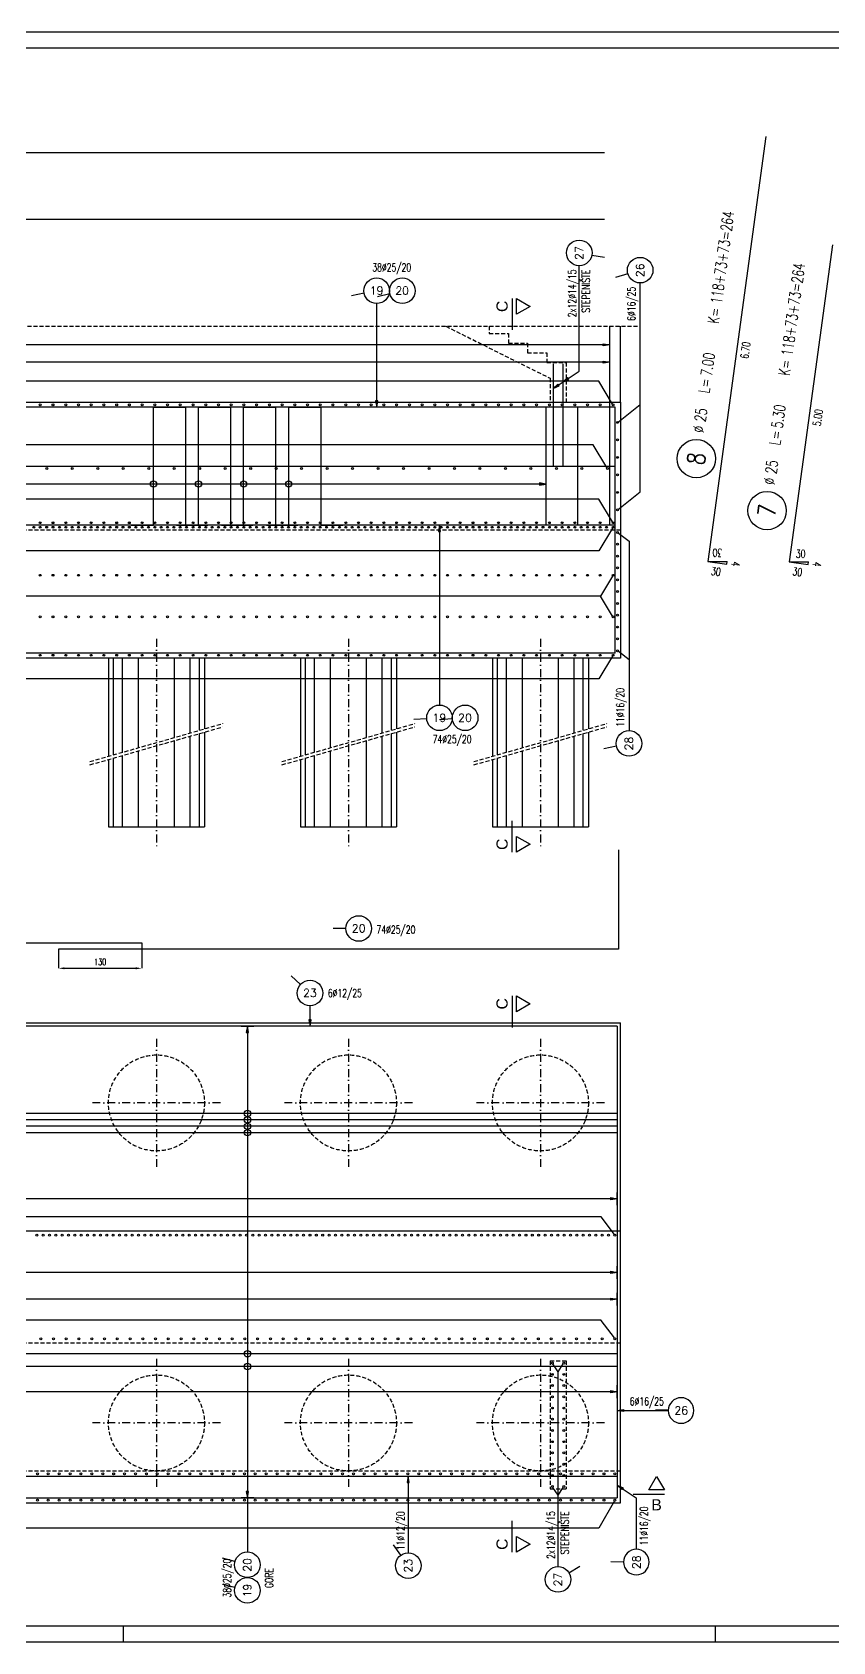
# Model space of a CAD drawing. Extents: x 3217 to 16371, y 373 to 2888.
# Drawn here: x 9363 to 10614, y 373 to 2888 of the extents above; entities that cross this region are included whole.
import ezdxf
from ezdxf.enums import TextEntityAlignment as Align

# ---------------------------------------------------------------- set-up
doc = ezdxf.new("R2010")
doc.units = 0
doc.header["$LTSCALE"] = 50
doc.header["$PDMODE"] = 34
doc.header["$PDSIZE"] = 5
for name, pattern in [('CENTER', [0.47, 0.25, -0.1, 0.02, -0.1]), ('HIDDEN', [9.525, 6.35, -3.175]), ('HIDDEN2', [0.1875, 0.125, -0.0625])]:
    doc.linetypes.add(name, pattern=pattern)
doc.layers.get('DEFPOINTS').update_dxf_attribs({"linetype": 'CONTINUOUS'})
for name, color, linetype in [('ARM', 1, 'CONTINUOUS'), ('ARM-I', 6, 'CONTINUOUS'), ('BETON', 7, 'CONTINUOUS'), ('CRTICA', 7, 'CONTINUOUS'), ('FILE', 8, 'CONTINUOUS'), ('KOTE', 4, 'CONTINUOUS'), ('NEVIDLJIVO', 9, 'HIDDEN2'), ('OSI', 2, 'CENTER'), ('TANKO', 8, 'CONTINUOUS'), ('TEKST', 7, 'CONTINUOUS')]:
    doc.layers.add(name, color=color, linetype=linetype)
doc.styles.add('KOTE', font='romans.shx', dxfattribs={"width": 0.7})
doc.styles.add('NASLOV', font='ARIAL.TTF')
doc.styles.get("Standard").update_dxf_attribs({"font": 'romans.shx', "width": 0.9})
doc.dimstyles.new('M-50', dxfattribs={"dimscale": 50, "dimtxt": 0.2, "dimasz": 0.185, "dimexe": 0, "dimexo": 0, "dimgap": 0.1, "dimtad": 1, "dimdec": 0, "dimzin": 0, "dimdsep": 46, "dimtxsty": 'KOTE', "dimcen": 0.09, "dimclrd": 256, "dimclre": 256, "dimclrt": 2, "dimadec": 0, "dimazin": 0, "dimtfac": 1, "dimtdec": 0, "dimtix": 1, "dimtmove": 2, "dimatfit": 3, "dimfxl": 0, "dimtolj": 1, "dimtzin": 0, "dimarcsym": 0})

# ---------------------------------------------------------------- blocks, each defined once
blk = doc.blocks.new('POZ')
at = {"layer": 'ARM-I'}
blk.add_circle((0, 0), 0.6, dxfattribs=at)
at = {"layer": 'ARM', "width": 0.7}
for s, p in [('%%c', (0.814, -0.125)), ('L=', (2.064, -0.125)), ('K=', (4.256, -0.125))]:
    blk.add_text(s, height=0.35, dxfattribs=at).set_placement(p)
for tag, p in [('VA', (0.879, 0.435)), ('FI', (1.162, -0.13)), ('DUZ', (2.598, -0.13)), ('KOM', (4.881, -0.13))]:
    blk.add_attdef(tag, p, '', height=0.35, dxfattribs=at)
at = {"layer": 'ARM', "width": 0.7, "flags": 1}
for tag, p in [('TIP', (1.038, -0.896)), ('A', (1.162, -1.411)), ('B', (1.162, -1.918)), ('C', (1.162, -2.426)), ('D', (1.162, -2.934)), ('E', (1.162, -3.441)), ('F', (1.162, -3.949)), ('G', (1.162, -4.457)), ('H', (1.162, -4.964)), ('I', (1.162, -5.472)), ('J', (1.162, -5.98)), ('K', (1.162, -6.487)), ('L', (1.162, -6.995)), ('M', (1.162, -7.503)), ('N', (1.162, -8.011))]:
    blk.add_attdef(tag, p, '', height=0.35, dxfattribs=at)
at = {"layer": 'ARM-I', "width": 0.8}
blk.add_attdef('POZ', text='', height=0.55, dxfattribs=at).set_placement((0, 0), align=Align.MIDDLE)
blk = doc.blocks.new('*D363')
at = {"layer": 'DEFPOINTS', "color": 0}
for p in [(9533.9, 1465.4), (9403.9, 1455.4), (9533.9, 1425.4)]:
    blk.add_point(p, dxfattribs=at)
at = {"layer": 'TANKO', "lineweight": -2}
for p, q in [((9533.9, 1465.4), (9533.9, 1425.4)), ((9403.9, 1455.4), (9403.9, 1425.4)), ((9413.1, 1425.4), (9524.6, 1425.4))]:
    blk.add_line(p, q, dxfattribs=at)
at = {"layer": 'TANKO'}
for points in [[(9413.1, 1426.9), (9413.1, 1423.8), (9403.9, 1425.4)], [(9524.6, 1426.9), (9524.6, 1423.8), (9533.9, 1425.4)]]:
    blk.add_solid(points, dxfattribs=at)
at = {"layer": 'TANKO', "color": 2, "insert": (9468.9, 1435.4), "char_height": 10, "attachment_point": 5, "style": 'KOTE'}
blk.add_mtext('\\A1;130', dxfattribs=at)
blk = doc.blocks.new('S')
at = {"layer": 'KOTE', "color": 9}
blk.add_line((0, 1), (0, -1), dxfattribs=at)
blk.add_lwpolyline([(-1, 0.17), (-1, -0.17), (0, 0)], close=True, dxfattribs=at)
at = {"layer": 'KOTE', "color": 9, "linetype": 'ByBlock'}
blk.add_solid([(-1, 0.17), (-1, -0.17), (0, 0)], dxfattribs=at)
blk = doc.blocks.new('STR')
at = {"layer": 'KOTE', "color": 9}
blk.add_lwpolyline([(-1, 0.17), (-1, -0.17), (0, 0)], close=True, dxfattribs=at)
at = {"layer": 'KOTE', "color": 9, "linetype": 'ByBlock'}
blk.add_solid([(-1, 0.17), (-1, -0.17), (0, 0)], dxfattribs=at)
blk = doc.blocks.new('P')
at = {"layer": 'KOTE'}
blk.add_circle((0, 0), 0.4, dxfattribs=at)
blk.add_attdef('P', text='', height=0.25, dxfattribs=at).set_placement((-0.004, 0.004), align=Align.MIDDLE)

msp = doc.modelspace()

# ---------------------------------------------------------------- linework, layer by layer
at = {"layer": 'ARM'}
for p, q in [((10265.1, 2118), (10265.1, 2428.6)), ((10176.9, 2370), (10176.9, 2210)), ((10191.9, 2370), (10191.9, 2210)), ((10273.9, 2302), (7939.9, 2302)), ((10273.9, 1918), (10273.9, 2302)), ((7939.9, 2210), (10273.9, 2210)), ((10273.9, 2118), (7939.9, 2118)), ((10273.9, 1918), (7939.9, 1918)), ((10276.9, 1335), (7936.9, 1335)), ((10276.9, 1335), (10276.9, 598)), ((10276.9, 1198.5), (7936.9, 1198.5)), ((10276.9, 1188.5), (7936.9, 1188.5)), ((10276.9, 1178.5), (7936.9, 1178.5)), ((10276.9, 1168.5), (7936.9, 1168.5)), ((10276.9, 823.1), (7936.9, 823.1)), ((10276.9, 803.1), (7936.9, 803.1)), ((7936.9, 632), (10276.9, 632)), ((7936.9, 598), (10276.9, 598))]:
    msp.add_line(p, q, dxfattribs=at)
for points in [[(9517.6, 2118), (9552.3, 2118), (9552.3, 2302), (9602.3, 2302), (9602.3, 2118), (9636.9, 2118)], [(9588, 2118), (9622.7, 2118), (9622.7, 2302), (9672.7, 2302), (9672.7, 2118), (9707.3, 2118)], [(9658.4, 2118), (9693.1, 2118), (9693.1, 2302), (9743.1, 2302), (9743.1, 2118), (9777.7, 2118)], [(9728.8, 2118), (9763.5, 2118), (9763.5, 2302), (9813.5, 2302), (9813.5, 2118), (9848.1, 2118)], [(10250.1, 2118), (10215.5, 2118), (10215.5, 2302), (10165.5, 2302), (10165.5, 2118), (10130.8, 2118)]]:
    msp.add_lwpolyline(points, dxfattribs=at)
at = {"layer": 'ARM-I'}
for points in [[(10508.9, 2724.9), (10418.2, 2061), (10448.4, 2060.9)], [(9056.9, 2700.2), (10256.9, 2700.2)], [(9056.9, 2596.1), (10256.9, 2596.1)], [(10613.1, 2556), (10545.4, 2060.6), (10575.7, 2060.5)], [(10278.9, 1610.4), (10278.9, 1455.4), (9403.9, 1455.4)], [(8503.9, 1465.4), (9533.9, 1465.4)]]:
    msp.add_lwpolyline(points, dxfattribs=at)
at = {"layer": 'BETON'}
for p, q in [((10281.9, 2310), (10281.9, 2428.6)), ((7931.9, 2310), (10281.9, 2310)), ((10171.9, 2310), (10196.9, 2310)), ((10281.9, 2310), (10281.9, 1910)), ((10281.9, 1910), (7931.9, 1910)), ((9481.9, 1910), (9481.9, 1756.6)), ((9631.9, 1910), (9631.9, 1799.5)), ((9781.9, 1910), (9781.9, 1756.6)), ((9931.9, 1910), (9931.9, 1799.5)), ((10081.9, 1910), (10081.9, 1756.6)), ((10231.9, 1910), (10231.9, 1799.5)), ((9631.9, 1794.5), (9631.9, 1646.2)), ((9931.9, 1794.5), (9931.9, 1646.2)), ((10231.9, 1794.5), (10231.9, 1646.2)), ((9481.9, 1751.6), (9481.9, 1646.2)), ((9781.9, 1751.6), (9781.9, 1646.2)), ((10081.9, 1751.6), (10081.9, 1646.2)), ((9481.9, 1646.2), (9631.9, 1646.2)), ((9781.9, 1646.2), (9931.9, 1646.2)), ((10081.9, 1646.2), (10231.9, 1646.2)), ((7931.9, 1340), (10281.9, 1340)), ((10281.9, 590), (10281.9, 1340)), ((7931.9, 1015), (10281.9, 1015)), ((7931.9, 590), (10281.9, 590))]:
    msp.add_line(p, q, dxfattribs=at)
for points in [[(3217.3, 373), (14130.3, 373), (14130.3, 2888), (3217.3, 2888)], [(3342.3, 398), (14105.3, 398), (14105.3, 2863), (3342.3, 2863)]]:
    msp.add_lwpolyline(points, close=True, dxfattribs=at)
at = {"layer": 'CRTICA'}
for p, q in [((10237.2, 2539.8), (10256.9, 2536.4)), ((10293.6, 2510.4), (10274.4, 2504.6)), ((9881.4, 2480), (9861.8, 2475.9)), ((9921.6, 2479.3), (9902.1, 2474.6)), ((9979.2, 1815.4), (9959.3, 1814.1)), ((10019.2, 1815.1), (9999.3, 1813.6)), ((10275.8, 1772.5), (10256.2, 1768.3)), ((9853, 1487.6), (9833, 1487.7)), ((9782, 1400.1), (9767.3, 1413.6)), ((10356.7, 734.8), (10336.7, 735.1)), ((9679.6, 498.4), (9660.3, 503.5)), ((9938.7, 508.3), (9927.1, 524.5)), ((10201.4, 480.9), (10218.5, 491.4)), ((10286.7, 497.7), (10266.7, 497.9)), ((9679.5, 457.9), (9660, 462.5))]:
    msp.add_line(p, q, dxfattribs=at)
at = {"layer": 'FILE'}
for p, q in [((9505.3, 373), (9505.3, 398)), ((10430.3, 373), (10430.3, 398))]:
    msp.add_line(p, q, dxfattribs=at)
at = {"layer": 'KOTE'}
for centre, radius in [((9375.3, 2305.6), 1.5), ((9395.2, 2305.6), 1.5), ((9415.1, 2305.6), 1.5), ((9435, 2305.6), 1.5), ((9454.9, 2305.6), 1.5), ((9474.8, 2305.6), 1.5), ((9494.7, 2305.6), 1.5), ((9514.5, 2305.6), 1.5), ((9534.4, 2305.6), 1.5), ((9554.3, 2305.6), 1.5), ((9574.2, 2305.6), 1.5), ((9594.1, 2305.6), 1.5), ((9614, 2305.6), 1.5), ((9633.9, 2305.6), 1.5), ((9653.8, 2305.6), 1.5), ((9673.6, 2305.6), 1.5), ((9693.5, 2305.6), 1.5), ((9713.4, 2305.6), 1.5), ((9733.3, 2305.6), 1.5), ((9753.2, 2305.6), 1.5), ((9773.1, 2305.6), 1.5), ((9793, 2305.6), 1.5), ((9812.9, 2305.6), 1.5), ((9832.7, 2305.6), 1.5), ((9852.6, 2305.6), 1.5), ((9872.5, 2305.6), 1.5), ((9892.4, 2305.6), 1.5), ((9912.3, 2305.6), 1.5), ((9932.2, 2305.6), 1.5), ((9952.1, 2305.6), 1.5), ((9971.9, 2305.6), 1.5), ((9991.8, 2305.6), 1.5), ((10011.7, 2305.6), 1.5), ((10031.6, 2305.6), 1.5), ((10051.5, 2305.6), 1.5), ((10071.4, 2305.6), 1.5), ((10091.3, 2305.6), 1.5), ((10111.2, 2305.6), 1.5), ((10131, 2305.6), 1.5), ((10150.9, 2305.6), 1.5), ((10170.8, 2305.6), 1.5), ((10190.7, 2305.6), 1.5), ((10210.6, 2305.6), 1.5), ((10230.5, 2305.6), 1.5), ((10250.4, 2305.6), 1.5), ((10270.3, 2305.6), 1.5), ((10277.5, 2278.4), 1.5), ((10277.5, 2251.1), 1.5), ((10277.5, 2223.7), 1.5), ((9385.6, 2206.4), 1.5), ((9425.4, 2206.4), 1.5), ((9465.2, 2206.4), 1.5), ((9505, 2206.4), 1.5), ((9544.8, 2206.4), 1.5), ((9584.6, 2206.4), 1.5), ((9624.4, 2206.4), 1.5), ((9664.3, 2206.4), 1.5), ((9704.1, 2206.4), 1.5), ((9743.9, 2206.4), 1.5), ((9783.7, 2206.4), 1.5), ((9823.5, 2206.4), 1.5), ((9863.3, 2206.4), 1.5), ((9903.1, 2206.4), 1.5), ((9943, 2206.4), 1.5), ((9982.8, 2206.4), 1.5), ((10022.6, 2206.4), 1.5), ((10062.4, 2206.4), 1.5), ((10102.2, 2206.4), 1.5), ((10142, 2206.4), 1.5), ((10181.8, 2206.4), 1.5), ((10221.6, 2206.4), 1.5), ((10261.5, 2206.4), 1.5), ((10277.5, 2196.3), 1.5), ((9552.3, 2182), 5), ((9622.7, 2182), 5), ((9693.1, 2182), 5), ((9763.5, 2182), 5), ((10277.5, 2169), 1.5), ((10277.5, 2141.6), 1.5), ((9365.4, 2114.4), 1.5), ((9375.3, 2121.6), 1.5), ((9375.3, 2114.4), 1.5), ((9385.3, 2114.4), 1.5), ((9395.2, 2121.6), 1.5), ((9395.2, 2114.4), 1.5), ((9405.2, 2114.4), 1.5), ((9415.1, 2121.6), 1.5), ((9415.1, 2114.4), 1.5), ((9425.1, 2114.4), 1.5), ((9435, 2121.6), 1.5), ((9435, 2114.4), 1.5), ((9444.9, 2114.4), 1.5), ((9454.9, 2121.6), 1.5), ((9454.9, 2114.4), 1.5), ((9464.8, 2114.4), 1.5), ((9474.8, 2121.6), 1.5), ((9474.8, 2114.4), 1.5), ((9484.7, 2114.4), 1.5), ((9494.7, 2121.6), 1.5), ((9494.7, 2114.4), 1.5), ((9504.6, 2114.4), 1.5), ((9514.5, 2121.6), 1.5), ((9514.5, 2114.4), 1.5), ((9524.5, 2114.4), 1.5), ((9534.4, 2121.6), 1.5), ((9534.4, 2114.4), 1.5), ((9544.4, 2114.4), 1.5), ((9554.3, 2121.6), 1.5), ((9554.3, 2114.4), 1.5), ((9564.3, 2114.4), 1.5), ((9574.2, 2121.6), 1.5), ((9574.2, 2114.4), 1.5), ((9584.1, 2114.4), 1.5), ((9594.1, 2121.6), 1.5), ((9594.1, 2114.4), 1.5), ((9604, 2114.4), 1.5), ((9614, 2121.6), 1.5), ((9614, 2114.4), 1.5), ((9623.9, 2114.4), 1.5), ((9633.9, 2121.6), 1.5), ((9633.9, 2114.4), 1.5), ((9643.8, 2114.4), 1.5), ((9653.8, 2121.6), 1.5), ((9653.8, 2114.4), 1.5), ((9663.7, 2114.4), 1.5), ((9673.6, 2121.6), 1.5), ((9673.6, 2114.4), 1.5), ((9683.6, 2114.4), 1.5), ((9693.5, 2121.6), 1.5), ((9693.5, 2114.4), 1.5), ((9703.5, 2114.4), 1.5), ((9713.4, 2121.6), 1.5), ((9713.4, 2114.4), 1.5), ((9723.4, 2114.4), 1.5), ((9733.3, 2121.6), 1.5), ((9733.3, 2114.4), 1.5), ((9743.2, 2114.4), 1.5), ((9753.2, 2121.6), 1.5), ((9753.2, 2114.4), 1.5), ((9763.1, 2114.4), 1.5), ((9773.1, 2121.6), 1.5), ((9773.1, 2114.4), 1.5), ((9783, 2114.4), 1.5), ((9793, 2121.6), 1.5), ((9793, 2114.4), 1.5), ((9802.9, 2114.4), 1.5), ((9812.9, 2121.6), 1.5), ((9812.9, 2114.4), 1.5), ((9822.8, 2114.4), 1.5), ((9832.7, 2121.6), 1.5), ((9832.7, 2114.4), 1.5), ((9842.7, 2114.4), 1.5), ((9852.6, 2121.6), 1.5), ((9852.6, 2114.4), 1.5), ((9862.6, 2114.4), 1.5), ((9872.5, 2121.6), 1.5), ((9872.5, 2114.4), 1.5), ((9882.5, 2114.4), 1.5), ((9892.4, 2121.6), 1.5), ((9892.4, 2114.4), 1.5), ((9902.3, 2114.4), 1.5), ((9912.3, 2121.6), 1.5), ((9912.3, 2114.4), 1.5), ((9922.2, 2114.4), 1.5), ((9932.2, 2121.6), 1.5), ((9932.2, 2114.4), 1.5), ((9942.1, 2114.4), 1.5), ((9952.1, 2121.6), 1.5), ((9952.1, 2114.4), 1.5), ((9962, 2114.4), 1.5), ((9971.9, 2121.6), 1.5), ((9971.9, 2114.4), 1.5), ((9981.9, 2114.4), 1.5), ((9991.8, 2121.6), 1.5), ((9991.8, 2114.4), 1.5), ((10001.8, 2114.4), 1.5), ((10011.7, 2121.6), 1.5), ((10011.7, 2114.4), 1.5), ((10021.7, 2114.4), 1.5), ((10031.6, 2121.6), 1.5), ((10031.6, 2114.4), 1.5), ((10041.6, 2114.4), 1.5), ((10051.5, 2121.6), 1.5), ((10051.5, 2114.4), 1.5), ((10061.4, 2114.4), 1.5), ((10071.4, 2121.6), 1.5), ((10071.4, 2114.4), 1.5), ((10081.3, 2114.4), 1.5), ((10091.3, 2121.6), 1.5), ((10091.3, 2114.4), 1.5), ((10101.2, 2114.4), 1.5), ((10111.2, 2121.6), 1.5), ((10111.2, 2114.4), 1.5), ((10121.1, 2114.4), 1.5), ((10131, 2121.6), 1.5), ((10131, 2114.4), 1.5), ((10141, 2114.4), 1.5), ((10150.9, 2121.6), 1.5), ((10150.9, 2114.4), 1.5), ((10160.9, 2114.4), 1.5), ((10170.8, 2121.6), 1.5), ((10170.8, 2114.4), 1.5), ((10180.8, 2114.4), 1.5), ((10190.7, 2121.6), 1.5), ((10190.7, 2114.4), 1.5), ((10200.7, 2114.4), 1.5), ((10210.6, 2121.6), 1.5), ((10210.6, 2114.4), 1.5), ((10220.5, 2114.4), 1.5), ((10230.5, 2121.6), 1.5), ((10230.5, 2114.4), 1.5), ((10240.4, 2114.4), 1.5), ((10250.4, 2121.6), 1.5), ((10250.4, 2114.4), 1.5), ((10260.3, 2114.4), 1.5), ((10270.3, 2121.6), 1.5), ((10270.3, 2114.4), 1.5), ((10277.5, 2106.4), 1.5), ((10277.5, 2087.9), 1.5), ((10277.5, 2069.5), 1.5), ((9375.3, 2039.4), 1.5), ((9395.2, 2039.4), 1.5), ((9415.1, 2039.4), 1.5), ((9435, 2039.4), 1.5), ((9454.9, 2039.4), 1.5), ((9474.8, 2039.4), 1.5), ((9494.7, 2039.4), 1.5), ((9514.5, 2039.4), 1.5), ((9534.4, 2039.4), 1.5), ((9554.3, 2039.4), 1.5), ((9574.2, 2039.4), 1.5), ((9594.1, 2039.4), 1.5), ((9614, 2039.4), 1.5), ((9633.9, 2039.4), 1.5), ((9653.8, 2039.4), 1.5), ((9673.6, 2039.4), 1.5), ((9693.5, 2039.4), 1.5), ((9713.4, 2039.4), 1.5), ((9733.3, 2039.4), 1.5), ((9753.2, 2039.4), 1.5), ((9773.1, 2039.4), 1.5), ((9793, 2039.4), 1.5), ((9812.9, 2039.4), 1.5), ((9832.7, 2039.4), 1.5), ((9852.6, 2039.4), 1.5), ((9872.5, 2039.4), 1.5), ((9892.4, 2039.4), 1.5), ((9912.3, 2039.4), 1.5), ((9932.2, 2039.4), 1.5), ((9952.1, 2039.4), 1.5), ((9971.9, 2039.4), 1.5), ((9991.8, 2039.4), 1.5), ((10011.7, 2039.4), 1.5), ((10031.6, 2039.4), 1.5), ((10051.5, 2039.4), 1.5), ((10071.4, 2039.4), 1.5), ((10091.3, 2039.4), 1.5), ((10111.2, 2039.4), 1.5), ((10131, 2039.4), 1.5), ((10150.9, 2039.4), 1.5), ((10170.8, 2039.4), 1.5), ((10190.7, 2039.4), 1.5), ((10210.6, 2039.4), 1.5), ((10230.5, 2039.4), 1.5), ((10250.4, 2039.4), 1.5), ((10270.3, 2039.4), 1.5), ((10277.5, 2051), 1.5), ((10277.5, 2032.5), 1.5), ((10277.5, 2014), 1.5), ((10277.5, 1995.5), 1.5), ((9375.3, 1974.4), 1.5), ((9395.2, 1974.4), 1.5), ((9415.1, 1974.4), 1.5), ((9435, 1974.4), 1.5), ((9454.9, 1974.4), 1.5), ((9474.8, 1974.4), 1.5), ((9494.7, 1974.4), 1.5), ((9514.5, 1974.4), 1.5), ((9534.4, 1974.4), 1.5), ((9554.3, 1974.4), 1.5), ((9574.2, 1974.4), 1.5), ((9594.1, 1974.4), 1.5), ((9614, 1974.4), 1.5), ((9633.9, 1974.4), 1.5), ((9653.8, 1974.4), 1.5), ((9673.6, 1974.4), 1.5), ((9693.5, 1974.4), 1.5), ((9713.4, 1974.4), 1.5), ((9733.3, 1974.4), 1.5), ((9753.2, 1974.4), 1.5), ((9773.1, 1974.4), 1.5), ((9793, 1974.4), 1.5), ((9812.9, 1974.4), 1.5), ((9832.7, 1974.4), 1.5), ((9852.6, 1974.4), 1.5), ((9872.5, 1974.4), 1.5), ((9892.4, 1974.4), 1.5), ((9912.3, 1974.4), 1.5), ((9932.2, 1974.4), 1.5), ((9952.1, 1974.4), 1.5), ((9971.9, 1974.4), 1.5), ((9991.8, 1974.4), 1.5), ((10011.7, 1974.4), 1.5), ((10031.6, 1974.4), 1.5), ((10051.5, 1974.4), 1.5), ((10071.4, 1974.4), 1.5), ((10091.3, 1974.4), 1.5), ((10111.2, 1974.4), 1.5), ((10131, 1974.4), 1.5), ((10150.9, 1974.4), 1.5), ((10170.8, 1974.4), 1.5), ((10190.7, 1974.4), 1.5), ((10210.6, 1974.4), 1.5), ((10230.5, 1974.4), 1.5), ((10250.4, 1974.4), 1.5), ((10270.3, 1974.4), 1.5), ((10277.5, 1977.1), 1.5), ((10277.5, 1958.6), 1.5), ((10277.5, 1940.1), 1.5), ((9375.3, 1914.4), 1.5), ((9395.2, 1914.4), 1.5), ((9415.1, 1914.4), 1.5), ((9435, 1914.4), 1.5), ((9454.9, 1914.4), 1.5), ((9474.8, 1914.4), 1.5), ((9494.7, 1914.4), 1.5), ((9514.5, 1914.4), 1.5), ((9534.4, 1914.4), 1.5), ((9554.3, 1914.4), 1.5), ((9574.2, 1914.4), 1.5), ((9594.1, 1914.4), 1.5), ((9614, 1914.4), 1.5), ((9633.9, 1914.4), 1.5), ((9653.8, 1914.4), 1.5), ((9673.6, 1914.4), 1.5), ((9693.5, 1914.4), 1.5), ((9713.4, 1914.4), 1.5), ((9733.3, 1914.4), 1.5), ((9753.2, 1914.4), 1.5), ((9773.1, 1914.4), 1.5), ((9793, 1914.4), 1.5), ((9812.9, 1914.4), 1.5), ((9832.7, 1914.4), 1.5), ((9852.6, 1914.4), 1.5), ((9872.5, 1914.4), 1.5), ((9892.4, 1914.4), 1.5), ((9912.3, 1914.4), 1.5), ((9932.2, 1914.4), 1.5), ((9952.1, 1914.4), 1.5), ((9971.9, 1914.4), 1.5), ((9991.8, 1914.4), 1.5), ((10011.7, 1914.4), 1.5), ((10031.6, 1914.4), 1.5), ((10051.5, 1914.4), 1.5), ((10071.4, 1914.4), 1.5), ((10091.3, 1914.4), 1.5), ((10111.2, 1914.4), 1.5), ((10131, 1914.4), 1.5), ((10150.9, 1914.4), 1.5), ((10170.8, 1914.4), 1.5), ((10190.7, 1914.4), 1.5), ((10210.6, 1914.4), 1.5), ((10230.5, 1914.4), 1.5), ((10250.4, 1914.4), 1.5), ((10270.3, 1914.4), 1.5), ((10277.5, 1921.6), 1.5), ((9699, 1198.5), 5), ((9699, 1188.5), 5), ((9699, 1178.5), 5), ((9699, 1168.5), 5), ((9369.9, 1008.4), 1.5), ((9379.8, 1008.4), 1.5), ((9389.8, 1008.4), 1.5), ((9399.7, 1008.4), 1.5), ((9409.6, 1008.4), 1.5), ((9419.6, 1008.4), 1.5), ((9429.5, 1008.4), 1.5), ((9439.4, 1008.4), 1.5), ((9449.3, 1008.4), 1.5), ((9459.3, 1008.4), 1.5), ((9469.2, 1008.4), 1.5), ((9479.1, 1008.4), 1.5), ((9489, 1008.4), 1.5), ((9499, 1008.4), 1.5), ((9508.9, 1008.4), 1.5), ((9518.8, 1008.4), 1.5), ((9528.7, 1008.4), 1.5), ((9538.7, 1008.4), 1.5), ((9548.6, 1008.4), 1.5), ((9558.5, 1008.4), 1.5), ((9568.5, 1008.4), 1.5), ((9578.4, 1008.4), 1.5), ((9588.3, 1008.4), 1.5), ((9598.2, 1008.4), 1.5), ((9608.2, 1008.4), 1.5), ((9618.1, 1008.4), 1.5), ((9628, 1008.4), 1.5), ((9637.9, 1008.4), 1.5), ((9647.9, 1008.4), 1.5), ((9657.8, 1008.4), 1.5), ((9667.7, 1008.4), 1.5), ((9677.6, 1008.4), 1.5), ((9687.6, 1008.4), 1.5), ((9697.5, 1008.4), 1.5), ((9707.4, 1008.4), 1.5), ((9717.4, 1008.4), 1.5), ((9727.3, 1008.4), 1.5), ((9737.2, 1008.4), 1.5), ((9747.1, 1008.4), 1.5), ((9757.1, 1008.4), 1.5), ((9767, 1008.4), 1.5), ((9776.9, 1008.4), 1.5), ((9786.8, 1008.4), 1.5), ((9796.8, 1008.4), 1.5), ((9806.7, 1008.4), 1.5), ((9816.6, 1008.4), 1.5), ((9826.6, 1008.4), 1.5), ((9836.5, 1008.4), 1.5), ((9846.4, 1008.4), 1.5), ((9856.3, 1008.4), 1.5), ((9866.3, 1008.4), 1.5), ((9876.2, 1008.4), 1.5), ((9886.1, 1008.4), 1.5), ((9896, 1008.4), 1.5), ((9906, 1008.4), 1.5), ((9915.9, 1008.4), 1.5), ((9925.8, 1008.4), 1.5), ((9935.7, 1008.4), 1.5), ((9945.7, 1008.4), 1.5), ((9955.6, 1008.4), 1.5), ((9965.5, 1008.4), 1.5), ((9975.5, 1008.4), 1.5), ((9985.4, 1008.4), 1.5), ((9995.3, 1008.4), 1.5), ((10005.2, 1008.4), 1.5), ((10015.2, 1008.4), 1.5), ((10025.1, 1008.4), 1.5), ((10035, 1008.4), 1.5), ((10044.9, 1008.4), 1.5), ((10054.9, 1008.4), 1.5), ((10064.8, 1008.4), 1.5), ((10074.7, 1008.4), 1.5), ((10084.6, 1008.4), 1.5), ((10094.6, 1008.4), 1.5), ((10104.5, 1008.4), 1.5), ((10114.4, 1008.4), 1.5), ((10124.4, 1008.4), 1.5), ((10134.3, 1008.4), 1.5), ((10144.2, 1008.4), 1.5), ((10154.1, 1008.4), 1.5), ((10164.1, 1008.4), 1.5), ((10174, 1008.4), 1.5), ((10183.9, 1008.4), 1.5), ((10193.8, 1008.4), 1.5), ((10203.8, 1008.4), 1.5), ((10213.7, 1008.4), 1.5), ((10223.6, 1008.4), 1.5), ((10233.6, 1008.4), 1.5), ((10243.5, 1008.4), 1.5), ((10253.4, 1008.4), 1.5), ((10263.3, 1008.4), 1.5), ((10273.3, 1008.4), 1.5), ((9376, 846.6), 1.5), ((9396, 846.6), 1.5), ((9415.9, 846.6), 1.5), ((9435.8, 846.6), 1.5), ((9455.8, 846.6), 1.5), ((9475.7, 846.6), 1.5), ((9495.7, 846.6), 1.5), ((9515.6, 846.6), 1.5), ((9535.5, 846.6), 1.5), ((9555.5, 846.6), 1.5), ((9575.4, 846.6), 1.5), ((9595.4, 846.6), 1.5), ((9615.3, 846.6), 1.5), ((9635.2, 846.6), 1.5), ((9655.2, 846.6), 1.5), ((9675.1, 846.6), 1.5), ((9695, 846.6), 1.5), ((9715, 846.6), 1.5), ((9734.9, 846.6), 1.5), ((9754.9, 846.6), 1.5), ((9774.8, 846.6), 1.5), ((9794.7, 846.6), 1.5), ((9814.7, 846.6), 1.5), ((9834.6, 846.6), 1.5), ((9854.6, 846.6), 1.5), ((9874.5, 846.6), 1.5), ((9894.4, 846.6), 1.5), ((9914.4, 846.6), 1.5), ((9934.3, 846.6), 1.5), ((9954.2, 846.6), 1.5), ((9974.2, 846.6), 1.5), ((9994.1, 846.6), 1.5), ((10014.1, 846.6), 1.5), ((10034, 846.6), 1.5), ((10053.9, 846.6), 1.5), ((10073.9, 846.6), 1.5), ((10093.8, 846.6), 1.5), ((10113.8, 846.6), 1.5), ((10133.7, 846.6), 1.5), ((10153.6, 846.6), 1.5), ((10173.6, 846.6), 1.5), ((10193.5, 846.6), 1.5), ((10213.4, 846.6), 1.5), ((10233.4, 846.6), 1.5), ((10253.3, 846.6), 1.5), ((10273.3, 846.6), 1.5), ((9699, 823.1), 5), ((9699, 803.1), 5), ((10175.5, 808.4), 1.5), ((10193.3, 808.4), 1.5), ((10175.5, 790.9), 1.5), ((10193.3, 790.9), 1.5), ((10175.5, 773.3), 1.5), ((10175.5, 755.8), 1.5), ((10193.3, 773.3), 1.5), ((10193.3, 755.8), 1.5), ((10175.5, 738.3), 1.5), ((10193.3, 738.3), 1.5), ((10175.5, 720.7), 1.5), ((10175.5, 703.2), 1.5), ((10193.3, 720.7), 1.5), ((10193.3, 703.2), 1.5), ((10175.5, 685.7), 1.5), ((10193.3, 685.7), 1.5), ((10175.5, 668.2), 1.5), ((10193.3, 668.2), 1.5), ((9370.8, 635.6), 1.5), ((9387.8, 635.6), 1.5), ((9404.8, 635.6), 1.5), ((9421.9, 635.6), 1.5), ((9438.9, 635.6), 1.5), ((9455.9, 635.6), 1.5), ((9473, 635.6), 1.5), ((9490, 635.6), 1.5), ((9507, 635.6), 1.5), ((9524, 635.6), 1.5), ((9541.1, 635.6), 1.5), ((9558.1, 635.6), 1.5), ((9575.1, 635.6), 1.5), ((9592.1, 635.6), 1.5), ((9609.2, 635.6), 1.5), ((9626.2, 635.6), 1.5), ((9643.2, 635.6), 1.5), ((9660.3, 635.6), 1.5), ((9677.3, 635.6), 1.5), ((9694.3, 635.6), 1.5), ((9711.3, 635.6), 1.5), ((9728.4, 635.6), 1.5), ((9745.4, 635.6), 1.5), ((9762.4, 635.6), 1.5), ((9779.5, 635.6), 1.5), ((9796.5, 635.6), 1.5), ((9813.5, 635.6), 1.5), ((9830.5, 635.6), 1.5), ((9847.6, 635.6), 1.5), ((9864.6, 635.6), 1.5), ((9881.6, 635.6), 1.5), ((9898.6, 635.6), 1.5), ((9915.7, 635.6), 1.5), ((9932.7, 635.6), 1.5), ((9949.7, 635.6), 1.5), ((9966.8, 635.6), 1.5), ((9983.8, 635.6), 1.5), ((10000.8, 635.6), 1.5), ((10017.8, 635.6), 1.5), ((10034.9, 635.6), 1.5), ((10051.9, 635.6), 1.5), ((10068.9, 635.6), 1.5), ((10086, 635.6), 1.5), ((10103, 635.6), 1.5), ((10120, 635.6), 1.5), ((10137, 635.6), 1.5), ((10154.1, 635.6), 1.5), ((10171.1, 635.6), 1.5), ((10175.5, 650.6), 1.5), ((10175.5, 633.1), 1.5), ((10188.1, 635.6), 1.5), ((10193.3, 650.6), 1.5), ((10193.3, 633.1), 1.5), ((10205.1, 635.6), 1.5), ((10222.2, 635.6), 1.5), ((10239.2, 635.6), 1.5), ((10256.2, 635.6), 1.5), ((10273.3, 635.6), 1.5), ((10175.5, 615.6), 1.5), ((10193.3, 615.6), 1.5), ((9370.8, 594.4), 1.5), ((9387.8, 594.4), 1.5), ((9404.8, 594.4), 1.5), ((9421.9, 594.4), 1.5), ((9438.9, 594.4), 1.5), ((9455.9, 594.4), 1.5), ((9473, 594.4), 1.5), ((9490, 594.4), 1.5), ((9507, 594.4), 1.5), ((9524, 594.4), 1.5), ((9541.1, 594.4), 1.5), ((9558.1, 594.4), 1.5), ((9575.1, 594.4), 1.5), ((9592.1, 594.4), 1.5), ((9609.2, 594.4), 1.5), ((9626.2, 594.4), 1.5), ((9643.2, 594.4), 1.5), ((9660.3, 594.4), 1.5), ((9677.3, 594.4), 1.5), ((9694.3, 594.4), 1.5), ((9711.3, 594.4), 1.5), ((9728.4, 594.4), 1.5), ((9745.4, 594.4), 1.5), ((9762.4, 594.4), 1.5), ((9779.5, 594.4), 1.5), ((9796.5, 594.4), 1.5), ((9813.5, 594.4), 1.5), ((9830.5, 594.4), 1.5), ((9847.6, 594.4), 1.5), ((9864.6, 594.4), 1.5), ((9881.6, 594.4), 1.5), ((9898.6, 594.4), 1.5), ((9915.7, 594.4), 1.5), ((9932.7, 594.4), 1.5), ((9949.7, 594.4), 1.5), ((9966.8, 594.4), 1.5), ((9983.8, 594.4), 1.5), ((10000.8, 594.4), 1.5), ((10017.8, 594.4), 1.5), ((10034.9, 594.4), 1.5), ((10051.9, 594.4), 1.5), ((10068.9, 594.4), 1.5), ((10086, 594.4), 1.5), ((10103, 594.4), 1.5), ((10120, 594.4), 1.5), ((10137, 594.4), 1.5), ((10154.1, 594.4), 1.5), ((10171.1, 594.4), 1.5), ((10188.1, 594.4), 1.5), ((10205.1, 594.4), 1.5), ((10222.2, 594.4), 1.5), ((10239.2, 594.4), 1.5), ((10256.2, 594.4), 1.5), ((10273.3, 594.4), 1.5)]:
    msp.add_circle(centre, radius, dxfattribs=at)
at = {"layer": 'NEVIDLJIVO'}
for p, q in [((4995.9, 2428.6), (10311.9, 2428.6)), ((10009.1, 2428.6), (10171.9, 2347.3)), ((10076.9, 2428.6), (10076.9, 2417.1)), ((10076.9, 2417.1), (10106.9, 2417.1)), ((10106.9, 2417.1), (10106.9, 2402.1)), ((10106.9, 2402.1), (10136.9, 2402.1)), ((10136.9, 2402.1), (10136.9, 2387.1)), ((10136.9, 2387.1), (10166.9, 2387.1)), ((10166.9, 2387.1), (10166.9, 2372.1)), ((10166.9, 2372.1), (10196.9, 2372.1)), ((10196.9, 2372.1), (10196.9, 2310)), ((10171.9, 2347.3), (10171.9, 2310)), ((10281.9, 2110), (5025.9, 2110)), ((9453, 1748.4), (9660.7, 1807.7)), ((9453, 1743.4), (9660.7, 1802.7)), ((9753, 1748.4), (9960.7, 1807.7)), ((9753, 1743.4), (9960.7, 1802.7)), ((10053, 1748.4), (10260.7, 1807.7)), ((10053, 1743.4), (10260.7, 1802.7)), ((7931.9, 840), (10281.9, 840)), ((10171.9, 812), (10171.9, 612)), ((10171.9, 812), (10196.9, 812)), ((10196.9, 812), (10196.9, 612)), ((7931.9, 640), (10281.9, 640)), ((10171.9, 612), (10196.9, 612))]:
    msp.add_line(p, q, dxfattribs=at)
for centre in [(9556.9, 1215), (9856.9, 1215), (10156.9, 1215), (9556.9, 715), (9856.9, 715), (10156.9, 715)]:
    msp.add_circle(centre, 75, dxfattribs=at)
at = {"layer": 'OSI'}
for p, q in [((9556.9, 1940), (9556.9, 1616.2)), ((9856.9, 1940), (9856.9, 1616.2)), ((10156.9, 1940), (10156.9, 1616.2)), ((9556.9, 1315), (9556.9, 1115)), ((9856.9, 1315), (9856.9, 1115)), ((10156.9, 1315), (10156.9, 1115)), ((9656.9, 1215), (9456.9, 1215)), ((9956.9, 1215), (9756.9, 1215)), ((10256.9, 1215), (10056.9, 1215)), ((9556.9, 815), (9556.9, 615)), ((9856.9, 815), (9856.9, 615)), ((10156.9, 815), (10156.9, 615)), ((9656.9, 715), (9456.9, 715)), ((9956.9, 715), (9756.9, 715)), ((10256.9, 715), (10056.9, 715))]:
    msp.add_line(p, q, dxfattribs=at)
at = {"layer": 'TANKO'}
for p, q in [((10217.5, 2358.4), (10217.5, 2523.2)), ((10312.7, 2169.7), (10312.7, 2496.2)), ((9901, 2302), (9901, 2464)), ((10265.1, 2399.6), (9085.3, 2399.6)), ((10265.1, 2372.4), (8353.2, 2372.4)), ((10248.2, 2342.5), (7827.7, 2342.5)), ((10176.9, 2331.3), (10217.5, 2358.4)), ((10269.5, 2306.9), (10248.2, 2342.5)), ((10278.6, 2279.3), (10312.7, 2306.5)), ((10239.4, 2243.3), (7827.7, 2243.3)), ((10260.7, 2207.7), (10239.4, 2243.3)), ((10165.5, 2182), (8681, 2182)), ((10278.6, 2142.5), (10312.7, 2169.7)), ((10248.2, 2158.5), (7827.7, 2158.5)), ((10269.5, 2122.9), (10248.2, 2158.5)), ((9999.2, 2118), (9999.2, 1836.7)), ((10269.5, 2113.1), (10248.2, 2077.5)), ((10278.6, 2105.5), (10295.3, 2092.5)), ((10295.3, 2092.5), (10295.3, 1796.7)), ((10248.2, 2077.5), (7827.7, 2077.5)), ((10269.5, 2038.1), (10250.9, 2006.9)), ((10250.9, 2006.9), (7827.7, 2006.9)), ((10269.5, 1975.7), (10250.9, 2006.9)), ((10269.5, 1913.1), (10248.2, 1877.5)), ((10278.6, 1920.7), (10295.3, 1907.7)), ((9489.8, 1758.9), (9489.8, 1910)), ((9504, 1763), (9504, 1910)), ((9528.8, 1770.1), (9528.8, 1910)), ((9584.9, 1786.1), (9584.9, 1910)), ((9609.8, 1793.2), (9609.8, 1910)), ((9623.9, 1797.2), (9623.9, 1910)), ((9789.8, 1758.9), (9789.8, 1910)), ((9804, 1763), (9804, 1910)), ((9828.8, 1770.1), (9828.8, 1910)), ((9884.9, 1786.1), (9884.9, 1910)), ((9909.8, 1793.2), (9909.8, 1910)), ((9923.9, 1797.2), (9923.9, 1910)), ((10089.8, 1758.9), (10089.8, 1910)), ((10104, 1763), (10104, 1910)), ((10128.8, 1770.1), (10128.8, 1910)), ((10184.9, 1786.1), (10184.9, 1910)), ((10209.8, 1793.2), (10209.8, 1910)), ((10223.9, 1797.2), (10223.9, 1910)), ((10248.2, 1877.5), (9083.2, 1877.5)), ((9609.8, 1646.2), (9609.8, 1788.2)), ((9623.9, 1646.2), (9623.9, 1792.2)), ((9909.8, 1646.2), (9909.8, 1788.2)), ((9923.9, 1646.2), (9923.9, 1792.2)), ((10209.8, 1646.2), (10209.8, 1788.2)), ((10223.9, 1646.2), (10223.9, 1792.2)), ((9528.8, 1646.2), (9528.8, 1765.1)), ((9584.9, 1646.2), (9584.9, 1781.1)), ((9828.8, 1646.2), (9828.8, 1765.1)), ((9884.9, 1646.2), (9884.9, 1781.1)), ((10128.8, 1646.2), (10128.8, 1765.1)), ((10184.9, 1646.2), (10184.9, 1781.1)), ((9489.8, 1646.2), (9489.8, 1753.9)), ((9504, 1646.2), (9504, 1758)), ((9789.8, 1646.2), (9789.8, 1753.9)), ((9804, 1646.2), (9804, 1758)), ((10089.8, 1646.2), (10089.8, 1753.9)), ((10104, 1646.2), (10104, 1758)), ((9796.8, 1335), (9796.8, 1366.7)), ((9699, 1335), (9699, 598)), ((10276.9, 1065.3), (9009.4, 1065.3)), ((10251.7, 1037.1), (7846.2, 1037.1)), ((10272.4, 1009.6), (10251.7, 1037.1)), ((10276.9, 950.2), (9009.4, 950.2)), ((10276.9, 908.4), (9089.5, 908.4)), ((10251.6, 875.4), (7846.2, 875.4)), ((10272.4, 847.8), (10251.7, 875.3)), ((10184.4, 795), (10176.3, 807.1)), ((10184.4, 795), (10192.4, 807.1)), ((10184.4, 490.5), (10184.4, 795)), ((10276.9, 763.8), (9089.5, 763.8)), ((10276.9, 734.4), (10356.7, 734.4)), ((9950.3, 632), (9950.3, 512)), ((10184.4, 602.2), (10176.3, 614.3)), ((10184.4, 602.2), (10192.4, 614.3)), ((10276.9, 617.9), (10306.7, 597.8)), ((9699, 598), (9699, 513.4)), ((10272.5, 593.1), (10248.2, 550.5)), ((10306.7, 597.8), (10306.7, 517.6)), ((10248.2, 550.5), (8864.7, 550.5))]:
    msp.add_line(p, q, dxfattribs=at)
for points in [[(10418.2, 2061), (10447.9, 2057), (10448.4, 2060.9)], [(10545.4, 2060.6), (10575.1, 2056.5), (10575.7, 2060.5)]]:
    msp.add_lwpolyline(points, dxfattribs=at)
at = {"layer": 'TEKST', "linetype": 'HIDDEN'}
for p, q in [((10112.6, 2471.8), (10112.6, 2422.8)), ((10112.6, 1606.8), (10112.6, 1655.8)), ((10112.6, 1382.1), (10112.6, 1333.1)), ((10350.6, 603.3), (10301.6, 603.3)), ((10112.6, 513.2), (10112.6, 562.2))]:
    msp.add_line(p, q, dxfattribs=at)
at = {"layer": 'TEKST'}
for points in [[(10119.6, 2447.3), (10119.6, 2471.8), (10140.9, 2459.6)], [(10119.6, 1606.8), (10119.6, 1631.3), (10140.9, 1619.1)], [(10119.6, 1357.6), (10119.6, 1382.1), (10140.9, 1369.9)], [(10350.6, 610.3), (10326.1, 610.3), (10338.4, 631.5)], [(10119.6, 513.2), (10119.6, 537.7), (10140.9, 525.5)]]:
    msp.add_lwpolyline(points, close=True, dxfattribs=at)

# ---------------------------------------------------------------- block references
at = {"layer": 'KOTE', "xscale": 50, "yscale": 50, "zscale": 50}
for p, rotation, values in [((10400.5, 2221.7), 82.21622390240897, {'POZ': '8', 'FI': '25', 'DUZ': '7.00', 'KOM': '118+73+73=264'}), ((10511.1, 2140.5), 82.21622390240928, {'POZ': '7', 'FI': '25', 'DUZ': '5.30', 'KOM': '118+73+73=264'})]:
    msp.add_blockref('POZ', p, dxfattribs=dict(at, rotation=rotation)).add_auto_attribs(values)
at = {"layer": 'KOTE'}
ref = msp.add_blockref('P', (10217.5, 2543.2), dxfattribs=dict(at, xscale=50, yscale=50, zscale=50, rotation=90))
ref.add_attrib('P', '27', dxfattribs={"height": 12.5, "rotation": 90}).set_placement((10217.3, 2543), align=Align.MIDDLE)
ref = msp.add_blockref('P', (10312.7, 2516.2), dxfattribs=dict(at, xscale=50, yscale=50, zscale=50, rotation=90))
ref.add_attrib('P', '26', dxfattribs={"height": 12.5, "rotation": 90}).set_placement((10312.5, 2516), align=Align.MIDDLE)
ref = msp.add_blockref('P', (9901, 2484), dxfattribs=dict(at, xscale=50, yscale=50, zscale=50))
ref.add_attrib('P', '19', dxfattribs={"height": 12.5}).set_placement((9900.8, 2484.3), align=Align.MIDDLE)
ref = msp.add_blockref('P', (9941, 2484), dxfattribs=dict(at, xscale=50, yscale=50, zscale=50))
ref.add_attrib('P', '20', dxfattribs={"height": 12.5}).set_placement((9940.8, 2484.3), align=Align.MIDDLE)
at = {"layer": 'KOTE', "yscale": 10, "zscale": 10}
for name, p, xscale, rotation in [('S', (10265.1, 2399.5), -10, 180), ('S', (10265.1, 2372.4), -10, 180), ('STR', (9901, 2302), 10, 270), ('STR', (9999.2, 2118), 10, 90), ('S', (9699, 1335), 10, 90), ('STR', (9796.8, 1335), 10, 270), ('S', (10276.9, 1065.3), -10, 180), ('S', (10276.9, 950.2), -10, 180), ('S', (10276.9, 908.4), -10, 180), ('S', (10276.9, 763.8), -10, 180), ('STR', (10276.9, 734.4), -10, 1.438849039914203e-12), ('STR', (9950.3, 632), 10, 90), ('S', (9699, 598), 10, 270)]:
    msp.add_blockref(name, p, dxfattribs=dict(at, xscale=xscale, rotation=rotation))
at = {"layer": 'KOTE', "xscale": 10, "yscale": 10, "zscale": 10}
msp.add_blockref('S', (10165.5, 2182), dxfattribs=at)
at = {"layer": 'KOTE'}
ref = msp.add_blockref('P', (9999.2, 1816.7), dxfattribs=dict(at, xscale=50, yscale=50, zscale=50))
ref.add_attrib('P', '19', dxfattribs={"height": 12.5}).set_placement((9999, 1816.9), align=Align.MIDDLE)
ref = msp.add_blockref('P', (10039.2, 1816.7), dxfattribs=dict(at, xscale=50, yscale=50, zscale=50))
ref.add_attrib('P', '20', dxfattribs={"height": 12.5}).set_placement((10039, 1816.9), align=Align.MIDDLE)
ref = msp.add_blockref('P', (10295.3, 1776.7), dxfattribs=dict(at, xscale=50, yscale=50, zscale=50, rotation=90))
ref.add_attrib('P', '28', dxfattribs={"height": 12.5, "rotation": 90}).set_placement((10295.1, 1776.5), align=Align.MIDDLE)
ref = msp.add_blockref('P', (9873, 1487.6), dxfattribs=dict(at, xscale=50, yscale=50, zscale=50))
ref.add_attrib('P', '20', dxfattribs={"height": 12.5}).set_placement((9872.9, 1487.8), align=Align.MIDDLE)
ref = msp.add_blockref('P', (9796.8, 1386.7), dxfattribs=dict(at, xscale=50, yscale=50, zscale=50))
ref.add_attrib('P', '23', dxfattribs={"height": 12.5}).set_placement((9796.7, 1386.9), align=Align.MIDDLE)
ref = msp.add_blockref('P', (10376.7, 734.4), dxfattribs=dict(at, xscale=-50, yscale=50, zscale=50, rotation=1.438849039914203e-12))
ref.add_attrib('P', '26', dxfattribs={"height": 12.5}).set_placement((10376.9, 734.6), align=Align.MIDDLE)
ref = msp.add_blockref('P', (9699, 493.4), dxfattribs=dict(at, xscale=50, yscale=50, zscale=50, rotation=90))
ref.add_attrib('P', '20', dxfattribs={"height": 12.5, "rotation": 90}).set_placement((9698.8, 493.2), align=Align.MIDDLE)
ref = msp.add_blockref('P', (9950.3, 492), dxfattribs=dict(at, xscale=50, yscale=50, zscale=50, rotation=90))
ref.add_attrib('P', '23', dxfattribs={"height": 12.5, "rotation": 90}).set_placement((9950.1, 491.8), align=Align.MIDDLE)
ref = msp.add_blockref('P', (10306.7, 497.6), dxfattribs=dict(at, xscale=-50, yscale=50, zscale=50, rotation=270))
ref.add_attrib('P', '28', dxfattribs={"height": 12.5, "rotation": 90}).set_placement((10306.9, 497.4), align=Align.MIDDLE)
ref = msp.add_blockref('P', (10184.4, 470.5), dxfattribs=dict(at, xscale=50, yscale=50, zscale=50, rotation=90))
ref.add_attrib('P', '27', dxfattribs={"height": 12.5, "rotation": 90}).set_placement((10184.2, 470.3), align=Align.MIDDLE)
ref = msp.add_blockref('P', (9699, 453.4), dxfattribs=dict(at, xscale=50, yscale=50, zscale=50, rotation=90))
ref.add_attrib('P', '19', dxfattribs={"height": 12.5, "rotation": 90}).set_placement((9698.8, 453.2), align=Align.MIDDLE)
at = {"layer": 'TANKO', "yscale": 10, "zscale": 10}
for p, xscale, rotation in [((10191.9, 2341.3), 10, 213.7810829167236), ((10176.9, 2331.3), 10, 213.7810829167236), ((10276.9, 617.9), -10, 326.0520729945778)]:
    msp.add_blockref('STR', p, dxfattribs=dict(at, xscale=xscale, rotation=rotation))

# ---------------------------------------------------------------- texts
at = {"layer": 'KOTE', "style": 'KOTE', "width": 0.7}
for s, p in [('38%%c25/20', (9924.5, 2519.6)), ('74%%c25/20', (10018.8, 1782.4)), ('74%%c25/20', (9931.1, 1484.9)), ('6%%c12/25', (9851.3, 1385.8)), ('6%%C16/25', (10323.1, 747.8))]:
    msp.add_text(s, height=12.5, dxfattribs=at).set_placement(p, align=Align.MIDDLE)
for s, p in [('2x12%%c14/15', (10212.7, 2517.2)), ('STEPENIŠTE', (10234.3, 2517.2)), ('6%%c16/25', (10305.2, 2490.2)), ('2x12%%c14/15', (10179.6, 577.1)), ('STEPENIŠTE', (10201.1, 577.1))]:
    msp.add_text(s, height=12.5, rotation=90, dxfattribs=at).set_placement(p, align=Align.RIGHT)
for s, rotation, p in [('6.70', 82.2569, (10477.2, 2391.1)), ('5.00', 81.8556, (10590.3, 2285.9)), ('30', 179.8109, (10433.4, 2074.7)), ('30', 359.6217, (10563.5, 2073)), ('30', 352.2162, (10431.2, 2045.4)), ('4', 262.2162, (10461.8, 2057.1)), ('30', 352.2162, (10558.4, 2044.9)), ('4', 262.2162, (10589, 2056.7)), ('11%%c12/20', 90, (9939.2, 546.5)), ('38%%c25/20', 90, (9668, 472.6)), ('GORE', 90, (9732.8, 472.6))]:
    msp.add_text(s, height=12.5, rotation=rotation, dxfattribs=at).set_placement(p, align=Align.MIDDLE)
for s, p in [('11%%c16/20', (10287.8, 1802.7)), ('11%%C16/20', (10324.9, 523.6))]:
    msp.add_text(s, height=12.5, rotation=90, dxfattribs=at).set_placement(p)
at = {"layer": 'TEKST', "style": 'NASLOV'}
for p in [(10096.9, 2459.6), (10096.9, 1619.1), (10096.9, 1369.9), (10096.9, 525.5)]:
    msp.add_text('C', height=17.5, rotation=90, dxfattribs=at).set_placement(p, align=Align.MIDDLE)
msp.add_text('B', height=17.5, dxfattribs=at).set_placement((10338.4, 587.1), align=Align.MIDDLE)

# ---------------------------------------------------------------- dimensions: what is measured, and where the dimension line sits
at = {"layer": 'TANKO'}
dim = msp.add_linear_dim(base=(9533.9, 1425.4), p1=(9403.9, 1455.4), p2=(9533.9, 1465.4), dimstyle='M-50', dxfattribs=at)
dim.commit()
dim.dimension.update_dxf_attribs({"geometry": '*D363', "text_midpoint": (9468.9, 1435.4)})

doc.saveas('drawing.dxf')
